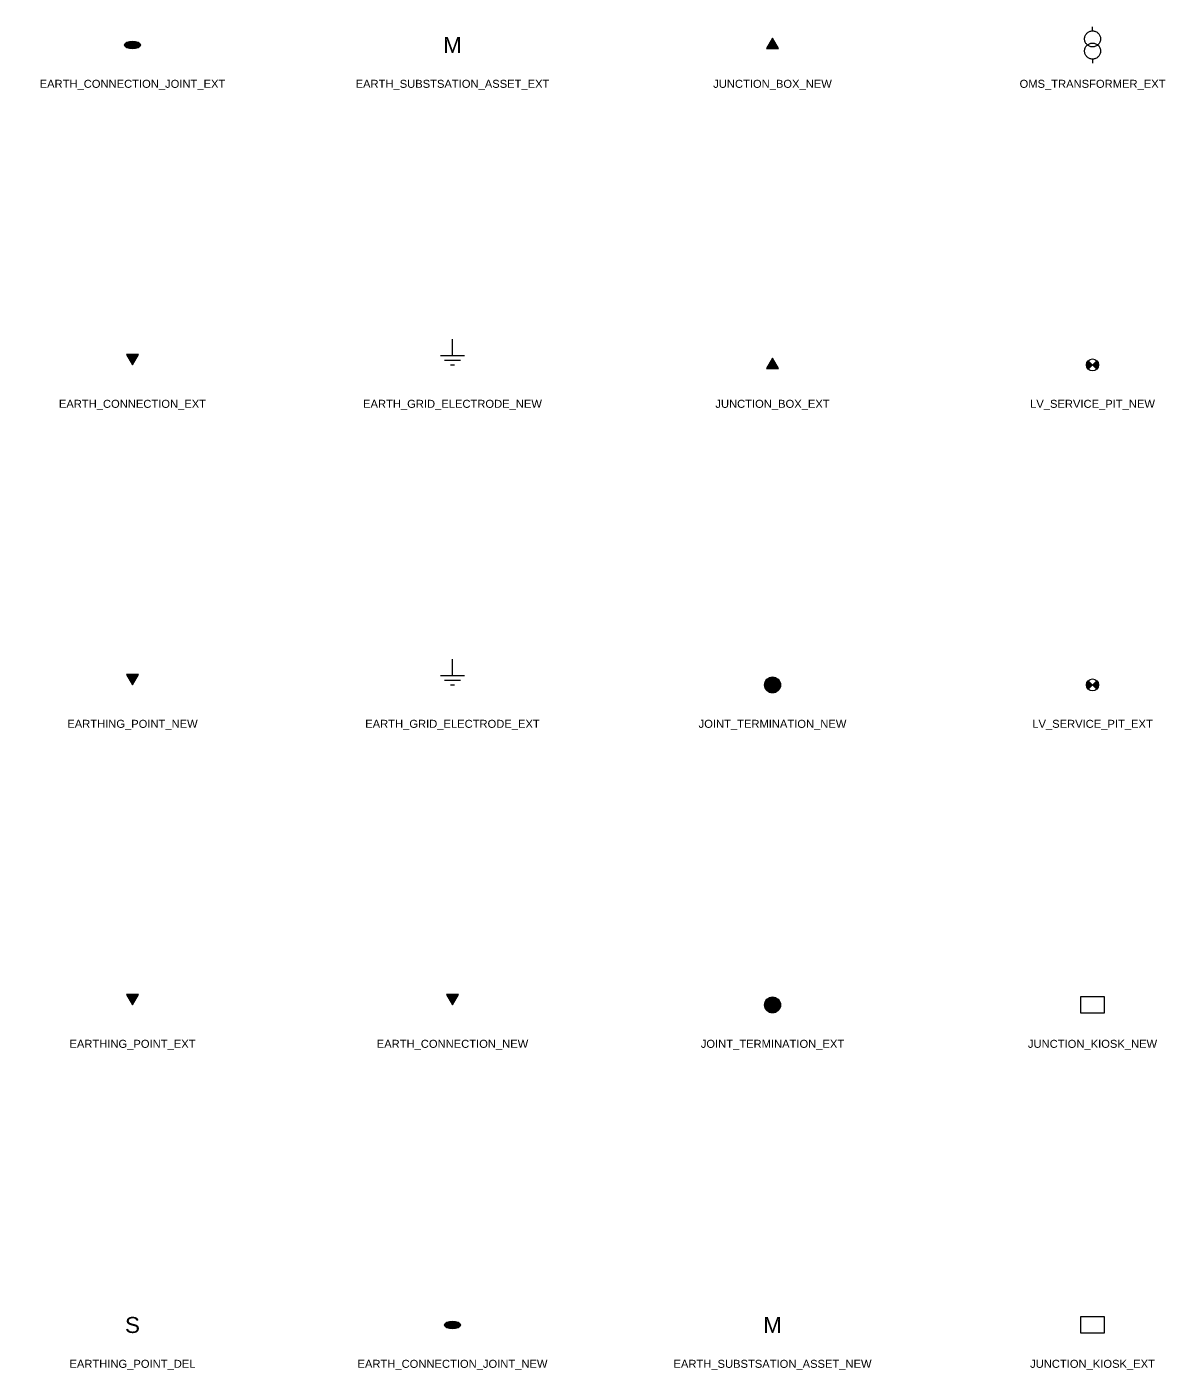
# Model space of a CAD drawing. Header units: metres. Extents: x -13 to 290, y -6 to 162.
# Drawn here: x -13.2 to 129.7, y -5.6 to 162.3 of the extents above; entities that cross this region are included whole.
import ezdxf
from ezdxf.enums import TextEntityAlignment as Align

# ---------------------------------------------------------------- set-up
doc = ezdxf.new("R2010")
doc.units = ezdxf.units.M
doc.linetypes.add('DASHEDX2', pattern=[38.1, 25.4, -12.7])
doc.layers.get('0').update_dxf_attribs({"color": 6})
doc.layers.add('Equip_TR_EXT', color=7, linetype='Continuous')
doc.layers.add('Equip_TR_NEW', color=2, linetype='Continuous')
doc.styles.add('ARIAL', font='ARIAL.TTF', dxfattribs={"height": 2})
doc.styles.get("Standard").update_dxf_attribs({"font": 'ARIAL.TTF'})
doc.styles.add('TOWER_LABEL', font='ARIAL.TTF', dxfattribs={"height": 2.5})

# ---------------------------------------------------------------- blocks, each defined once
blk = doc.blocks.new('EARTHING_POINT_DEL')
at = {"style": 'ARIAL'}
blk.add_text('S', height=2, dxfattribs=at).set_placement((0, 0), align=Align.MIDDLE_CENTER)
for tag, flags, p in [('CONNECTION_TYPE', 9, (1.5, 0)), ('TYPE_DESCRIPTION', 9, (1.5, -0.2)), ('TYPE_INFORMATION', 9, (1.5, -0.4)), ('OWNED_BY', 9, (1.5, -1)), ('OPERATED_BY', 9, (1.5, -1.2)), ('ORIENTATION', 9, (1.5, -1.6)), ('EARTH_TYPE', 9, (1.5, -0.6)), ('FEEDER_NUMBER', 9, (1.5, -0.8)), ('MAINTAINED_BY', 9, (1.5, -1.4)), ('STATE', 9, (1.5, -1.8)), ('Z', 1, (1.5, -2))]:
    blk.add_attdef(tag, text='', height=0.2, dxfattribs=dict(flags=flags)).set_placement(p, align=Align.MIDDLE_LEFT)
blk = doc.blocks.new('EARTHING_POINT_EXT')
blk.add_hatch(color=256).paths.add_polyline_path([(-0.75, 1.3), (0, 0), (0.75, 1.3)])
blk.add_lwpolyline([(-0.75, 1.3), (0, 0), (0.75, 1.3)], close=True)
for tag, flags, p in [('CONNECTION_TYPE', 9, (1.5, 0)), ('TYPE_DESCRIPTION', 9, (1.5, -0.2)), ('TYPE_INFORMATION', 9, (1.5, -0.4)), ('OWNED_BY', 9, (1.5, -1)), ('OPERATED_BY', 9, (1.5, -1.2)), ('ORIENTATION', 9, (1.5, -1.6)), ('EARTH_TYPE', 9, (1.5, -0.6)), ('FEEDER_NUMBER', 9, (1.5, -0.8)), ('MAINTAINED_BY', 9, (1.5, -1.4)), ('STATE', 9, (1.5, -1.8)), ('Z', 1, (1.5, -2))]:
    blk.add_attdef(tag, text='', height=0.2, dxfattribs=dict(flags=flags)).set_placement(p, align=Align.MIDDLE_LEFT)
blk = doc.blocks.new('EARTHING_POINT_NEW')
blk.add_hatch(color=256).paths.add_polyline_path([(-0.75, 1.3), (0, 0), (0.75, 1.3)])
blk.add_lwpolyline([(-0.75, 1.3), (0, 0), (0.75, 1.3)], close=True)
for tag, flags, p in [('CONNECTION_TYPE', 9, (1.5, 0)), ('TYPE_DESCRIPTION', 9, (1.5, -0.2)), ('TYPE_INFORMATION', 9, (1.5, -0.4)), ('OWNED_BY', 9, (1.5, -1)), ('OPERATED_BY', 9, (1.5, -1.2)), ('ORIENTATION', 9, (1.5, -1.6)), ('EARTH_TYPE', 9, (1.5, -0.6)), ('FEEDER_NUMBER', 9, (1.5, -0.8)), ('MAINTAINED_BY', 9, (1.5, -1.4)), ('STATE', 9, (1.5, -1.8)), ('Z', 1, (1.5, -2))]:
    blk.add_attdef(tag, text='', height=0.2, dxfattribs=dict(flags=flags)).set_placement(p, align=Align.MIDDLE_LEFT)
blk = doc.blocks.new('EARTH_CONNECTION_EXT')
blk.add_hatch(color=256).paths.add_polyline_path([(-0.75, 1.3), (0, 0), (0.75, 1.3)])
blk.add_lwpolyline([(-0.75, 1.3), (0, 0), (0.75, 1.3)], close=True)
for tag, flags, p in [('CONNECTION_TYPE', 9, (1.5, 0)), ('OWNED_BY', 9, (1.5, -0.4)), ('OPERATED_BY', 9, (1.5, -0.6)), ('ORIENTATION', 9, (1.5, -1)), ('STATE', 9, (1.5, -1.2)), ('Z', 1, (1.5, -1.6)), ('FEEDER_NUMBER', 9, (1.5, -0.2)), ('MAINTAINED_BY', 9, (1.5, -0.8)), ('EARTH_TYPE', 9, (1.5, -1.4))]:
    blk.add_attdef(tag, text='', height=0.2, dxfattribs=dict(flags=flags)).set_placement(p, align=Align.MIDDLE_LEFT)
blk = doc.blocks.new('EARTH_CONNECTION_JOINT_EXT')
h = blk.add_hatch(color=256)
edge = h.paths.add_edge_path()
edge.add_ellipse((0, 0), major_axis=(-1, 0), ratio=0.491967, start_angle=0, end_angle=360)
blk.add_ellipse((0, 0), major_axis=(-1, 0), ratio=0.491967)
for tag, flags, p in [('CONNECTION_TYPE', 9, (1.5, 0)), ('OWNED_BY', 9, (1.5, -0.4)), ('OPERATED_BY', 9, (1.5, -0.6)), ('ORIENTATION', 9, (1.5, -1)), ('STATE', 9, (1.5, -1.2)), ('Z', 1, (1.5, -1.6)), ('FEEDER_NUMBER', 9, (1.5, -0.2)), ('MAINTAINED_BY', 9, (1.5, -0.8)), ('EARTH_TYPE', 9, (1.5, -1.4))]:
    blk.add_attdef(tag, text='', height=0.2, dxfattribs=dict(flags=flags)).set_placement(p, align=Align.MIDDLE_LEFT)
blk = doc.blocks.new('EARTH_CONNECTION_JOINT_NEW')
h = blk.add_hatch(color=256)
edge = h.paths.add_edge_path()
edge.add_ellipse((0, 0), major_axis=(-1, 0), ratio=0.491967, start_angle=0, end_angle=360)
blk.add_ellipse((0, 0), major_axis=(-1, 0), ratio=0.491967)
at = {"flags": 9}
for tag, p in [('ORIENTATION', (0.93, 0.83)), ('CONNECTION_TYPE', (0.93, 0.39)), ('OWNED_BY', (0.93, -0.03)), ('EARTH_TYPE', (0.93, 0.6)), ('FEEDER_NUMBER', (0.93, 0.17)), ('OPERATED_BY', (0.93, -0.23)), ('STATE', (0.93, -0.63)), ('MAINTAINED_BY', (0.93, -0.43))]:
    blk.add_attdef(tag, text='', height=0.2, dxfattribs=at).set_placement(p, align=Align.MIDDLE_LEFT)
at = {"flags": 1}
blk.add_attdef('Z', (0.94, -0.94), '', height=0.2, dxfattribs=at)
blk = doc.blocks.new('EARTH_CONNECTION_NEW')
blk.add_hatch(color=256).paths.add_polyline_path([(-0.75, 1.3), (0, 0), (0.75, 1.3)])
blk.add_lwpolyline([(-0.75, 1.3), (0, 0), (0.75, 1.3)], close=True)
at = {"flags": 9}
for tag, p in [('ORIENTATION', (0.93, 0.83)), ('CONNECTION_TYPE', (0.93, 0.39)), ('OWNED_BY', (0.93, -0.03)), ('EARTH_TYPE', (0.93, 0.6)), ('FEEDER_NUMBER', (0.93, 0.17)), ('OPERATED_BY', (0.93, -0.23)), ('STATE', (0.93, -0.63)), ('MAINTAINED_BY', (0.93, -0.43))]:
    blk.add_attdef(tag, text='', height=0.2, dxfattribs=at).set_placement(p, align=Align.MIDDLE_LEFT)
at = {"flags": 1}
blk.add_attdef('Z', (0.93, -0.95), '', height=0.2, dxfattribs=at)
blk = doc.blocks.new('EARTH_GRID_ELECTRODE_EXT')
for p, q in [((0, 1.2), (0, 3.24)), ((-1.5, 1.2), (1.5, 1.2)), ((-1, 0.6), (1, 0.6)), ((-0.25, 0), (0.25, 0))]:
    blk.add_line(p, q)
for tag, flags, p in [('CONNECTION_TYPE', 9, (1.5, 0)), ('OWNED_BY', 9, (1.5, -0.4)), ('OPERATED_BY', 9, (1.5, -0.6)), ('ORIENTATION', 9, (1.5, -1)), ('STATE', 9, (1.5, -1.2)), ('Z', 1, (1.5, -1.6)), ('FEEDER_NUMBER', 9, (1.5, -0.2)), ('MAINTAINED_BY', 9, (1.5, -0.8)), ('EARTH_TYPE', 9, (1.5, -1.4))]:
    blk.add_attdef(tag, text='', height=0.2, dxfattribs=dict(flags=flags)).set_placement(p, align=Align.MIDDLE_LEFT)
blk = doc.blocks.new('EARTH_GRID_ELECTRODE_NEW')
for p, q in [((0, 1.2), (0, 3.24)), ((-1.5, 1.2), (1.5, 1.2)), ((-1, 0.6), (1, 0.6)), ((-0.25, 0), (0.25, 0))]:
    blk.add_line(p, q)
at = {"flags": 9}
for tag, p in [('ORIENTATION', (0.93, 0.83)), ('CONNECTION_TYPE', (0.93, 0.39)), ('OWNED_BY', (0.93, -0.03)), ('EARTH_TYPE', (0.93, 0.6)), ('FEEDER_NUMBER', (0.93, 0.17)), ('OPERATED_BY', (0.93, -0.23)), ('STATE', (0.93, -0.63)), ('MAINTAINED_BY', (0.93, -0.43))]:
    blk.add_attdef(tag, text='', height=0.2, dxfattribs=at).set_placement(p, align=Align.MIDDLE_LEFT)
at = {"flags": 1}
blk.add_attdef('Z', (0.93, -0.94), '', height=0.2, dxfattribs=at)
blk = doc.blocks.new('EARTH_SUBSTSATION_ASSET_EXT')
at = {"style": 'ARIAL'}
blk.add_text('M', height=2, dxfattribs=at).set_placement((0, 0), align=Align.MIDDLE_CENTER)
for tag, flags, p in [('CONNECTION_TYPE', 9, (1.5, 0)), ('OWNED_BY', 9, (1.5, -0.4)), ('OPERATED_BY', 9, (1.5, -0.6)), ('ORIENTATION', 9, (1.5, -1)), ('STATE', 9, (1.5, -1.2)), ('Z', 1, (1.5, -1.6)), ('FEEDER_NUMBER', 9, (1.5, -0.2)), ('MAINTAINED_BY', 9, (1.5, -0.8)), ('EARTH_TYPE', 9, (1.5, -1.4))]:
    blk.add_attdef(tag, text='', height=0.2, dxfattribs=dict(flags=flags)).set_placement(p, align=Align.MIDDLE_LEFT)
blk = doc.blocks.new('EARTH_SUBSTSATION_ASSET_NEW')
at = {"style": 'ARIAL'}
blk.add_text('M', height=2, dxfattribs=at).set_placement((0, 0), align=Align.MIDDLE_CENTER)
at = {"flags": 1}
blk.add_attdef('Z', (0, 0), '', height=0.2, dxfattribs=at)
at = {"flags": 9}
for tag, p in [('ORIENTATION', (0.93, 0.83)), ('CONNECTION_TYPE', (0.93, 0.39)), ('OWNED_BY', (0.93, -0.03)), ('EARTH_TYPE', (0.93, 0.6)), ('FEEDER_NUMBER', (0.93, 0.17)), ('OPERATED_BY', (0.93, -0.23)), ('STATE', (0.93, -0.63)), ('MAINTAINED_BY', (0.93, -0.43))]:
    blk.add_attdef(tag, text='', height=0.2, dxfattribs=at).set_placement(p, align=Align.MIDDLE_LEFT)
blk = doc.blocks.new('JOINT_TERMINATION_EXT')
h = blk.add_hatch(color=256)
edge = h.paths.add_edge_path()
edge.add_arc((0, 0), 1, 0, 360)
blk.add_circle((0, 0), 1)
for tag, flags, p in [('CONNECTION_TYPE', 9, (1.5, 0)), ('TYPE_DESCRIPTION', 9, (1.5, -0.2)), ('TYPE_INFORMATION', 9, (1.5, -0.4)), ('OWNED_BY', 9, (1.5, -0.8)), ('OPERATED_BY', 9, (1.5, -1)), ('ORIENTATION', 9, (1.5, -1.4)), ('STATE', 9, (1.5, -1.6)), ('FEEDER_NUMBER', 9, (1.5, -0.6)), ('MAINTAINED_BY', 9, (1.5, -1.2)), ('Z', 1, (1.5, -1.8))]:
    blk.add_attdef(tag, text='', height=0.2, dxfattribs=dict(flags=flags)).set_placement(p, align=Align.MIDDLE_LEFT)
blk = doc.blocks.new('JOINT_TERMINATION_NEW')
h = blk.add_hatch(color=256)
edge = h.paths.add_edge_path()
edge.add_arc((0, 0), 1, 0, 360)
blk.add_circle((0, 0), 1)
at = {"flags": 9}
for tag, p in [('TYPE_DESCRIPTION', (0.93, 0.68)), ('TYPE_INFORMATION', (0.93, 0.46)), ('CONNECTION_TYPE', (0.93, 0.88)), ('OWNED_BY', (0.93, 0.07)), ('FEEDER_NUMBER', (0.93, 0.27)), ('OPERATED_BY', (0.93, -0.13)), ('ORIENTATION', (0.93, -0.56)), ('STATE', (0.93, -0.77)), ('MAINTAINED_BY', (0.93, -0.33))]:
    blk.add_attdef(tag, text='', height=0.2, dxfattribs=at).set_placement(p, align=Align.MIDDLE_LEFT)
at = {"flags": 1}
blk.add_attdef('Z', (0.96, -1.08), '', height=0.2, dxfattribs=at)
blk = doc.blocks.new('JUNCTION_BOX_EXT')
blk.add_hatch(color=256).paths.add_polyline_path([(0.75, -0.45), (0, 0.85), (-0.75, -0.45)])
blk.add_lwpolyline([(0.75, -0.45), (0, 0.85), (-0.75, -0.45)], close=True)
for tag, flags, p in [('CONNECTION_TYPE', 9, (1.5, 0)), ('TYPE_DESCRIPTION', 9, (1.5, -0.2)), ('TYPE_INFORMATION', 9, (1.5, -0.4)), ('OWNED_BY', 9, (1.5, -0.8)), ('OPERATED_BY', 9, (1.5, -1)), ('ORIENTATION', 9, (1.5, -1.4)), ('STATE', 9, (1.5, -1.6)), ('FEEDER_NUMBER', 9, (1.5, -0.6)), ('MAINTAINED_BY', 9, (1.5, -1.2)), ('Z', 1, (1.5, -1.8))]:
    blk.add_attdef(tag, text='', height=0.2, dxfattribs=dict(flags=flags)).set_placement(p, align=Align.MIDDLE_LEFT)
blk = doc.blocks.new('JUNCTION_BOX_NEW')
blk.add_hatch(color=256).paths.add_polyline_path([(0.75, -0.45), (0, 0.85), (-0.75, -0.45)])
blk.add_lwpolyline([(0.75, -0.45), (0, 0.85), (-0.75, -0.45)], close=True)
at = {"flags": 9}
for tag, p in [('TYPE_DESCRIPTION', (0.93, 0.68)), ('TYPE_INFORMATION', (0.93, 0.46)), ('CONNECTION_TYPE', (0.93, 0.88)), ('OWNED_BY', (0.93, 0.07)), ('FEEDER_NUMBER', (0.93, 0.27)), ('OPERATED_BY', (0.93, -0.13)), ('ORIENTATION', (0.93, -0.56)), ('STATE', (0.93, -0.77)), ('MAINTAINED_BY', (0.93, -0.33))]:
    blk.add_attdef(tag, text='', height=0.2, dxfattribs=at).set_placement(p, align=Align.MIDDLE_LEFT)
at = {"flags": 1}
blk.add_attdef('Z', (0.93, -1.09), '', height=0.2, dxfattribs=at)
blk = doc.blocks.new('JUNCTION_KIOSK_EXT')
blk.add_lwpolyline([(-1.5, -1), (1.5, -1), (1.5, 1), (-1.5, 1)], close=True)
for tag, flags, p in [('CONNECTION_TYPE', 9, (1.5, 0)), ('TYPE_DESCRIPTION', 9, (1.5, -0.2)), ('TYPE_INFORMATION', 9, (1.5, -0.4)), ('OWNED_BY', 9, (1.5, -0.8)), ('OPERATED_BY', 9, (1.5, -1)), ('ORIENTATION', 9, (1.5, -1.4)), ('STATE', 9, (1.5, -1.6)), ('FEEDER_NUMBER', 9, (1.5, -0.6)), ('MAINTAINED_BY', 9, (1.5, -1.2)), ('Z', 1, (1.5, -1.8))]:
    blk.add_attdef(tag, text='', height=0.2, dxfattribs=dict(flags=flags)).set_placement(p, align=Align.MIDDLE_LEFT)
blk = doc.blocks.new('JUNCTION_KIOSK_NEW')
blk.add_lwpolyline([(-1.5, -1), (1.5, -1), (1.5, 1), (-1.5, 1)], close=True)
at = {"flags": 9}
for tag, p in [('TYPE_DESCRIPTION', (0.93, 0.68)), ('TYPE_INFORMATION', (0.93, 0.46)), ('CONNECTION_TYPE', (0.93, 0.88)), ('OWNED_BY', (0.93, 0.07)), ('FEEDER_NUMBER', (0.93, 0.27)), ('OPERATED_BY', (0.93, -0.13)), ('ORIENTATION', (0.93, -0.56)), ('STATE', (0.93, -0.77)), ('MAINTAINED_BY', (0.93, -0.33))]:
    blk.add_attdef(tag, text='', height=0.2, dxfattribs=at).set_placement(p, align=Align.MIDDLE_LEFT)
at = {"flags": 1}
blk.add_attdef('Z', (0.93, -1.07), '', height=0.2, dxfattribs=at)
blk = doc.blocks.new('LV_SERVICE_PIT_EXT')
h = blk.add_hatch(color=256)
h.paths.add_polyline_path([(0.53, -0.53, 0.198912), (0.75, 0, 0.198912), (0.53, 0.53), (0, 0)])
h.paths.add_polyline_path([(0, 0), (-0.53, 0.53, 0.198912), (-0.75, 0, 0.198912), (-0.53, -0.53)])
for p, q in [((-0.53, -0.53), (0.53, 0.53)), ((-0.53, 0.53), (0.53, -0.53))]:
    blk.add_line(p, q)
blk.add_circle((0, 0), 0.75)
for tag, p, flags in [('Z', (0, 0), 1), ('TYPE', (0, -1.87), 9)]:
    blk.add_attdef(tag, p, '', height=0.2, dxfattribs=dict(flags=flags))
for tag, flags, p in [('ASSET_NUMBER', 8, (0, -0.71)), ('STATE', 9, (0, -0.13)), ('OWNED_BY', 9, (0, -1.16)), ('OPERATED_BY', 9, (0, -1.36)), ('USAGE', 9, (0, -0.33)), ('EQUIPMENT_NUMBER', 9, (0, -0.95)), ('MAINTAINED_BY', 9, (0, -1.58))]:
    blk.add_attdef(tag, text='', height=0.2, dxfattribs=dict(flags=flags)).set_placement(p, align=Align.MIDDLE_LEFT)
at = {"style": 'TOWER_LABEL', "flags": 9}
blk.add_attdef('STREET_CODE', text='', height=0.2, dxfattribs=at).set_placement((0, -0.53), align=Align.MIDDLE_LEFT)
blk = doc.blocks.new('LV_SERVICE_PIT_NEW')
h = blk.add_hatch(color=256)
h.paths.add_polyline_path([(0.53, -0.53, 0.198912), (0.75, 0, 0.198912), (0.53, 0.53), (0, 0)])
h.paths.add_polyline_path([(0, 0), (-0.53, 0.53, 0.198912), (-0.75, 0, 0.198912), (-0.53, -0.53)])
for p, q in [((-0.53, -0.53), (0.53, 0.53)), ((-0.53, 0.53), (0.53, -0.53))]:
    blk.add_line(p, q)
blk.add_circle((0, 0), 0.75)
for tag, flags, p in [('STATE', 9, (1.5, 0)), ('ASSET_NUMBER', 9, (1.5, -0.6)), ('STREET_CODE', 9, (1.5, -0.4)), ('OWNED_BY', 9, (1.5, -1)), ('OPERATED_BY', 9, (1.5, -1.2)), ('TYPE', 9, (1.5, -1.6)), ('USAGE', 9, (1.5, -0.2)), ('EQUIPMENT_NUMBER', 9, (1.5, -0.8)), ('MAINTAINED_BY', 9, (1.5, -1.4)), ('Z', 1, (1.5, -1.8))]:
    blk.add_attdef(tag, text='', height=0.2, dxfattribs=dict(flags=flags)).set_placement(p, align=Align.MIDDLE_LEFT)
blk = doc.blocks.new('OMS_TRANSFORMER_EXT')
for p, q in [((0, 1.76), (0, 2.26)), ((0, -1.76), (0, -2.26))]:
    blk.add_line(p, q)
at = {"linetype": 'DASHEDX2'}
for centre in [(0, 0.76), (0, -0.76)]:
    blk.add_circle(centre, 1, dxfattribs=at)
for tag, flags, p in [('STATE', 9, (1.5, 0)), ('ASSET_NUMBER', 9, (1.5, -0.6)), ('STREET_CODE', 9, (1.5, -0.4)), ('OWNED_BY', 9, (1.5, -0.8)), ('OPERATED_BY', 9, (1.5, -1)), ('ORIENTATION', 9, (1.5, -1.4)), ('OPERATING_VOLTAGE', 9, (1.5, -1.6)), ('USAGE', 9, (1.5, -0.2)), ('MAINTAINED_BY', 9, (1.5, -1.2)), ('CONSTRUCTED_VOLTAGE', 9, (1.5, -1.8)), ('TRANSFORMER_TYPE', 9, (1.5, -2.2)), ('SECONDARY_VOLTAGE', 9, (1.5, -2.4)), ('Z', 1, (1.5, -2.6)), ('NO_PHASES', 9, (1.5, -2))]:
    blk.add_attdef(tag, text='', height=0.2, dxfattribs=dict(flags=flags)).set_placement(p, align=Align.MIDDLE_LEFT)

msp = doc.modelspace()

# ---------------------------------------------------------------- block references
msp.add_blockref('EARTHING_POINT_DEL', (0, 0))
at = {"layer": 'Equip_TR_EXT'}
for name, p in [('OMS_TRANSFORMER_EXT', (120, 160)), ('EARTH_CONNECTION_JOINT_EXT', (0, 160)), ('EARTH_SUBSTSATION_ASSET_EXT', (40, 160)), ('EARTH_CONNECTION_EXT', (0, 120)), ('JUNCTION_BOX_EXT', (80, 120)), ('EARTH_GRID_ELECTRODE_EXT', (40, 80)), ('LV_SERVICE_PIT_EXT', (120, 80)), ('EARTHING_POINT_EXT', (0, 40)), ('JOINT_TERMINATION_EXT', (80, 40)), ('JUNCTION_KIOSK_EXT', (120, 0))]:
    msp.add_blockref(name, p, dxfattribs=at)
at = {"layer": 'Equip_TR_NEW'}
for name, p in [('JUNCTION_BOX_NEW', (80, 160)), ('EARTH_GRID_ELECTRODE_NEW', (40, 120)), ('LV_SERVICE_PIT_NEW', (120, 120)), ('EARTHING_POINT_NEW', (0, 80)), ('JOINT_TERMINATION_NEW', (80, 80)), ('EARTH_CONNECTION_NEW', (40, 40)), ('JUNCTION_KIOSK_NEW', (120, 40)), ('EARTH_CONNECTION_JOINT_NEW', (40, 0)), ('EARTH_SUBSTSATION_ASSET_NEW', (80, 0))]:
    msp.add_blockref(name, p, dxfattribs=at)

# ---------------------------------------------------------------- texts
at = {"insert": (0, -5), "char_height": 1, "width": 18, "attachment_point": 5, "bg_fill": 3, "box_fill_scale": 1.2, "bg_fill_color": 256, "bg_fill_transparency": 0}
msp.add_mtext('EARTHING_POINT_DEL', dxfattribs=at)
at = {"layer": 'Equip_TR_EXT', "char_height": 1, "attachment_point": 5, "bg_fill": 3, "box_fill_scale": 1.2, "bg_fill_color": 256, "bg_fill_transparency": 0}
for s, insert, width in [('EARTH_CONNECTION_JOINT_EXT', (0, 155), 26), ('EARTH_SUBSTSATION_ASSET_EXT', (40, 155), 27), ('OMS_TRANSFORMER_EXT', (120, 155), 19), ('EARTH_CONNECTION_EXT', (0, 115), 20), ('JUNCTION_BOX_EXT', (80, 115), 16), ('EARTH_GRID_ELECTRODE_EXT', (40, 75), 24), ('LV_SERVICE_PIT_EXT', (120, 75), 18), ('EARTHING_POINT_EXT', (0, 35), 18), ('JOINT_TERMINATION_EXT', (80, 35), 21), ('JUNCTION_KIOSK_EXT', (120, -5), 18)]:
    msp.add_mtext(s, dxfattribs=dict(at, insert=insert, width=width))
at = {"layer": 'Equip_TR_NEW', "char_height": 1, "attachment_point": 5, "bg_fill": 3, "box_fill_scale": 1.2, "bg_fill_color": 256, "bg_fill_transparency": 0}
for s, insert, width in [('JUNCTION_BOX_NEW', (80, 155), 16), ('EARTH_GRID_ELECTRODE_NEW', (40, 115), 24), ('LV_SERVICE_PIT_NEW', (120, 115), 18), ('EARTHING_POINT_NEW', (0, 75), 18), ('JOINT_TERMINATION_NEW', (80, 75), 21), ('EARTH_CONNECTION_NEW', (40, 35), 20), ('JUNCTION_KIOSK_NEW', (120, 35), 18), ('EARTH_CONNECTION_JOINT_NEW', (40, -5), 26), ('EARTH_SUBSTSATION_ASSET_NEW', (80, -5), 27)]:
    msp.add_mtext(s, dxfattribs=dict(at, insert=insert, width=width))

doc.saveas('drawing.dxf')
